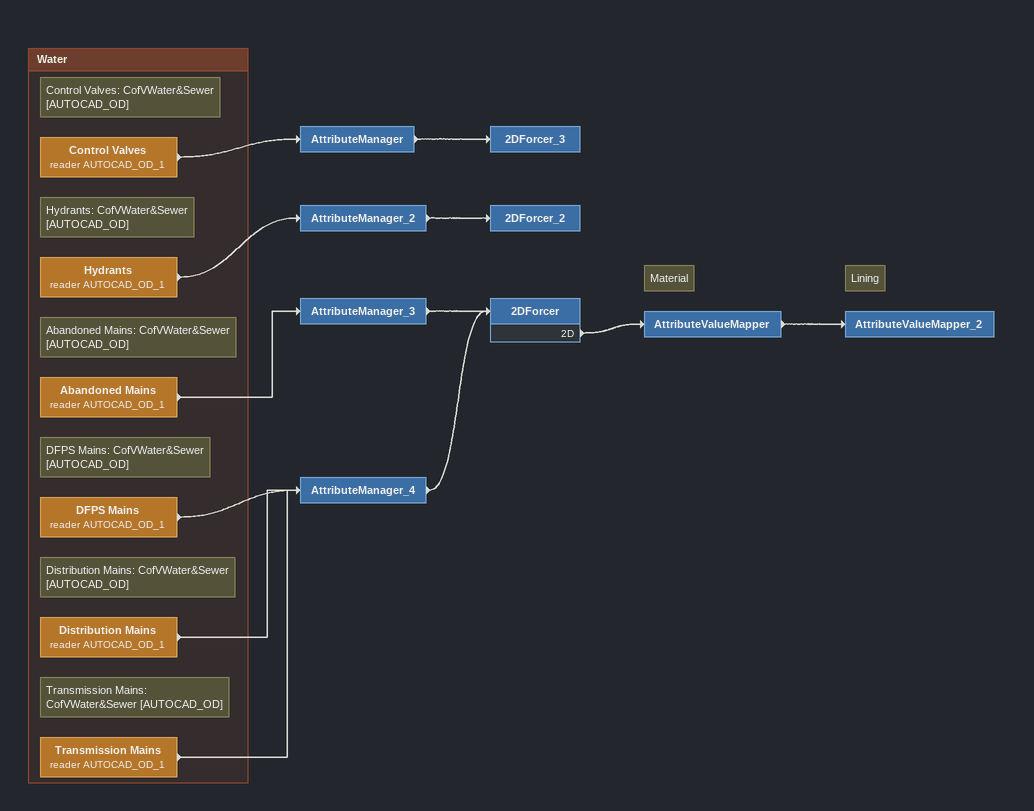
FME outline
AttributeManager
    -> 2DForcer_3
2DForcer_3
AttributeManager_2
    -> 2DForcer_2
2DForcer_2
AttributeManager_3
    -> 2DForcer
AttributeManager_4
    -> 2DForcer
2DForcer
    2D -> AttributeValueMapper
Note: Material
AttributeValueMapper
    -> AttributeValueMapper_2
Note: Lining
AttributeValueMapper_2

Bookmark: Water
Note: Control Valves: CofVWater&Sewer [AUTOCAD_OD]
Control Valves (reader AUTOCAD_OD_1)
    -> AttributeManager
Note: Hydrants: CofVWater&Sewer [AUTOCAD_OD]
Hydrants (reader AUTOCAD_OD_1)
    -> AttributeManager_2
Note: Abandoned Mains: CofVWater&Sewer [AUTOCAD_OD]
Abandoned Mains (reader AUTOCAD_OD_1)
    -> AttributeManager_3
Note: DFPS Mains: CofVWater&Sewer [AUTOCAD_OD]
DFPS Mains (reader AUTOCAD_OD_1)
    -> AttributeManager_4
Note: Distribution Mains: CofVWater&Sewer [AUTOCAD_OD]
Distribution Mains (reader AUTOCAD_OD_1)
    -> AttributeManager_4
Note: Transmission Mains: CofVWater&Sewer [AUTOCAD_OD]
Transmission Mains (reader AUTOCAD_OD_1)
    -> AttributeManager_4
